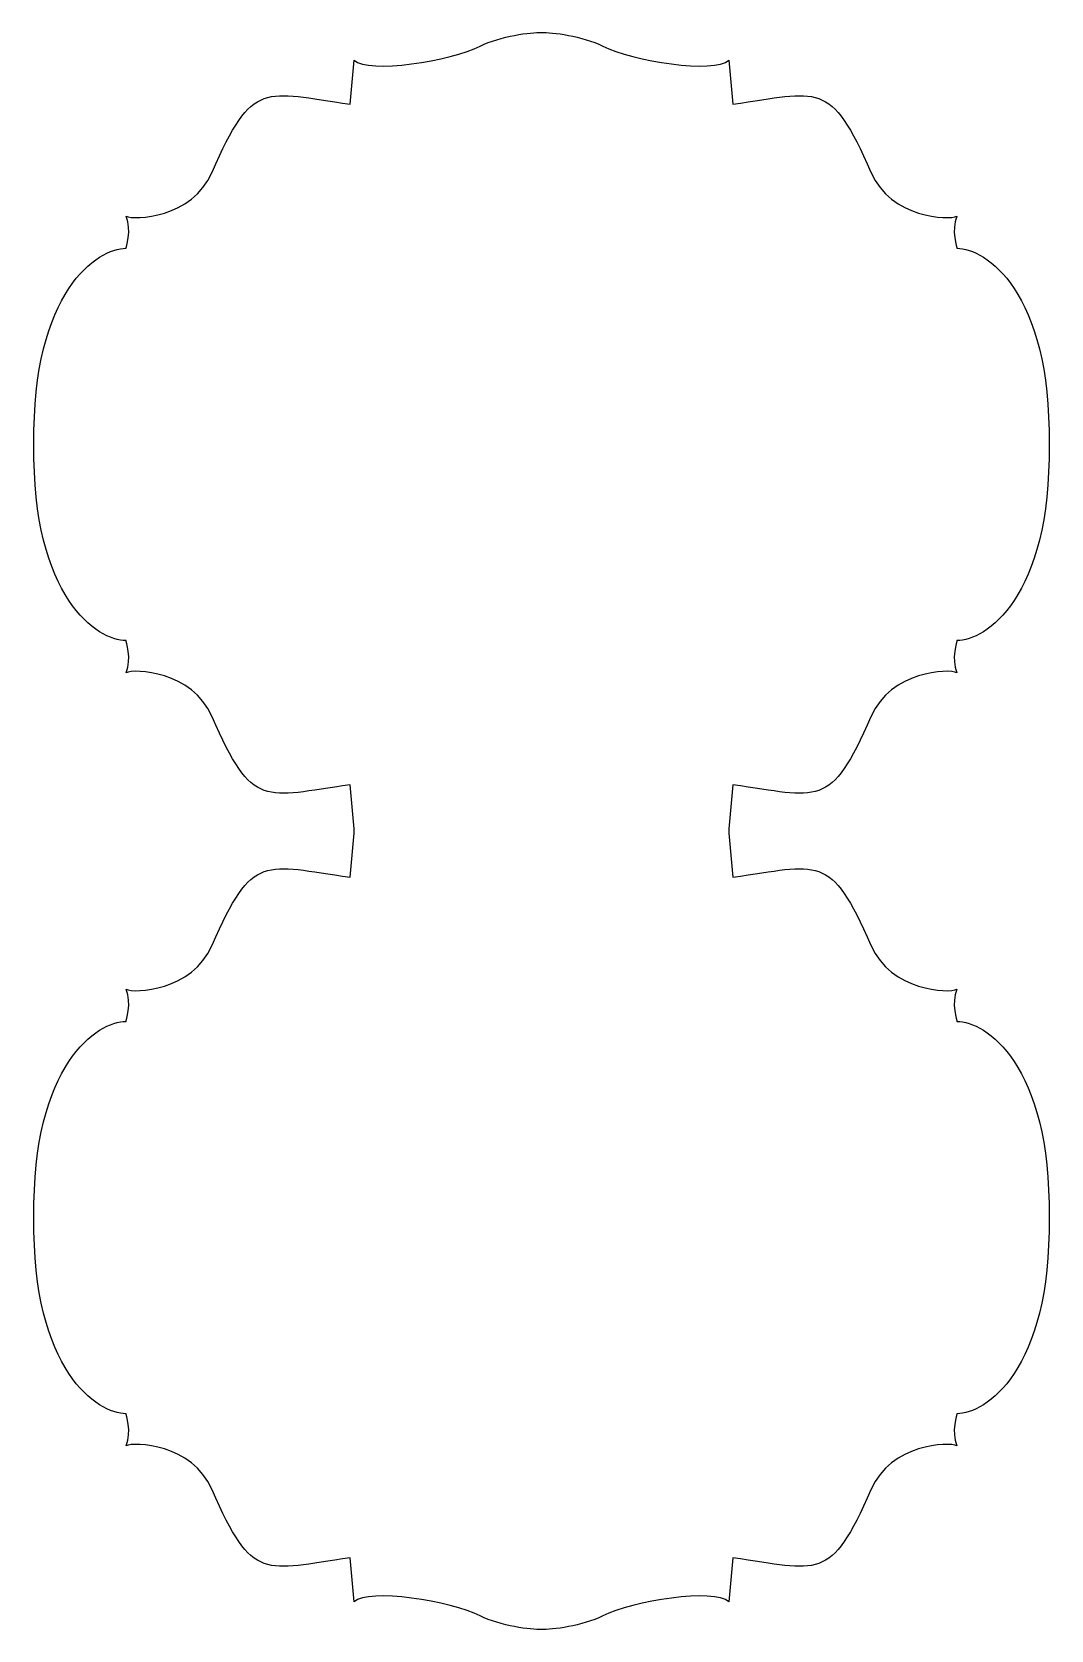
# Model space of a CAD drawing. Header units: centimetres. Extents: x -7.3 to 6.6, y -11.2 to 10.6.
import ezdxf

# ---------------------------------------------------------------- set-up
doc = ezdxf.new("R2010")
doc.units = ezdxf.units.CM
doc.header["$MEASUREMENT"] = 0
doc.layers.add('Camada 1', color=7, linetype='Continuous')

msp = doc.modelspace()

# ---------------------------------------------------------------- linework, layer by layer
at = {"layer": 'Camada 1'}
msp.add_open_spline([(2.2114, -0.26867), (2.2114, -0.26867), (2.26588, 0.33024), (2.26588, 0.33024), (2.26588, 0.33024), (3.4365, 0.16689), (3.59081, -0.01713), (4.14432, 1.25588), (4.14432, 1.25588), (4.41655, 1.88202), (5.20607, 1.90924), (5.31494, 1.85479), (5.31494, 1.85479), (5.23324, 2.04534), (5.31494, 2.29037), (5.31494, 2.29037), (5.31494, 2.29037), (5.6961, 2.29037), (6.59444, 2.86211), (6.56727, 4.95832), (6.56727, 4.95832), (6.59444, 7.05456), (5.6961, 7.6263), (5.31494, 7.6263), (5.31494, 7.6263), (5.31494, 7.6263), (5.23324, 7.8713), (5.31494, 8.06186), (5.31494, 8.06186), (5.20606, 8.00744), (4.41655, 8.03463), (4.14432, 8.6608), (4.14432, 8.6608), (3.59081, 9.93382), (3.43651, 9.74975), (2.26588, 9.58642), (2.26588, 9.58642), (2.26588, 9.58642), (2.2114, 10.18536), (2.2114, 10.18536), (2.2114, 10.18536), (2.02082, 9.99481), (0.89565, 10.17623), (0.49632, 10.37591), (0.49632, 10.37591), (0.22409, 10.51206), (-0.19718, 10.56871), (-0.33572, 10.56006), (-0.33572, 10.56006), (-0.47426, 10.56871), (-0.89555, 10.51206), (-1.16778, 10.37591), (-1.16778, 10.37591), (-1.56714, 10.17623), (-2.69228, 9.9948), (-2.88286, 10.18536), (-2.88286, 10.18536), (-2.88286, 10.18536), (-2.93734, 9.58642), (-2.93734, 9.58642), (-2.93734, 9.58642), (-4.10796, 9.74975), (-4.26229, 9.93382), (-4.8158, 8.6608), (-4.8158, 8.6608), (-5.08803, 8.03464), (-5.87752, 8.00746), (-5.98642, 8.06186), (-5.98642, 8.06186), (-5.90474, 7.87131), (-5.98642, 7.6263), (-5.98642, 7.6263), (-5.98642, 7.6263), (-6.36755, 7.6263), (-7.26592, 7.05456), (-7.23872, 4.95832), (-7.23872, 4.95832), (-7.26592, 2.86208), (-6.36755, 2.29037), (-5.98642, 2.29037), (-5.98642, 2.29037), (-5.98642, 2.29037), (-5.90474, 2.04534), (-5.98642, 1.85479), (-5.98642, 1.85479), (-5.87752, 1.90924), (-5.08803, 1.88202), (-4.8158, 1.25588), (-4.8158, 1.25588), (-4.26232, -0.01714), (-4.10799, 0.16688), (-2.93734, 0.33024), (-2.93734, 0.33024), (-2.93734, 0.33024), (-2.88286, -0.26867), (-2.88286, -0.26867), (-2.88286, -0.26867), (-2.88286, -0.26867), (-2.88286, -0.3281), (-2.88286, -0.3281), (-2.88286, -0.3281), (-2.88286, -0.3281), (-2.93734, -0.92701), (-2.93734, -0.92701), (-2.93734, -0.92701), (-4.10796, -0.76366), (-4.26229, -0.57964), (-4.8158, -1.85265), (-4.8158, -1.85265), (-5.08803, -2.47876), (-5.87752, -2.50599), (-5.98642, -2.45156), (-5.98642, -2.45156), (-5.90474, -2.64211), (-5.98642, -2.88714), (-5.98642, -2.88714), (-5.98642, -2.88714), (-6.36755, -2.88714), (-7.26592, -3.45885), (-7.23872, -5.55512), (-7.23872, -5.55512), (-7.26592, -7.65133), (-6.36755, -8.22307), (-5.98642, -8.22307), (-5.98642, -8.22307), (-5.98642, -8.22307), (-5.90474, -8.46807), (-5.98642, -8.65865), (-5.98642, -8.65865), (-5.87752, -8.60423), (-5.08803, -8.63142), (-4.8158, -9.25759), (-4.8158, -9.25759), (-4.26232, -10.53058), (-4.10799, -10.34651), (-2.93734, -10.18321), (-2.93734, -10.18321), (-2.93734, -10.18321), (-2.88286, -10.78215), (-2.88286, -10.78215), (-2.88286, -10.78215), (-2.69228, -10.59157), (-1.56714, -10.773), (-1.16778, -10.97268), (-1.16778, -10.97268), (-0.89552, -11.10883), (-0.47425, -11.16548), (-0.33572, -11.15686), (-0.33572, -11.15686), (-0.19718, -11.16549), (0.22409, -11.10886), (0.49632, -10.97268), (0.49632, -10.97268), (0.89568, -10.773), (2.02082, -10.59157), (2.2114, -10.78215), (2.2114, -10.78215), (2.2114, -10.78215), (2.26588, -10.18321), (2.26588, -10.18321), (2.26588, -10.18321), (3.4365, -10.34651), (3.59081, -10.53058), (4.14432, -9.25759), (4.14432, -9.25759), (4.41655, -8.63143), (5.20607, -8.60425), (5.31494, -8.65865), (5.31494, -8.65865), (5.23324, -8.46807), (5.31494, -8.22307), (5.31494, -8.22307), (5.31494, -8.22307), (5.6961, -8.22307), (6.59444, -7.65133), (6.56727, -5.55512), (6.56727, -5.55512), (6.59444, -3.45885), (5.6961, -2.88714), (5.31494, -2.88714), (5.31494, -2.88714), (5.31494, -2.88714), (5.23324, -2.64211), (5.31494, -2.45156), (5.31494, -2.45156), (5.20606, -2.50601), (4.41655, -2.47876), (4.14432, -1.85265), (4.14432, -1.85265), (3.59081, -0.57963), (3.43651, -0.76365), (2.26588, -0.92701), (2.26588, -0.92701), (2.26588, -0.92701), (2.2114, -0.3281), (2.2114, -0.3281), (2.2114, -0.3281), (2.2114, -0.3281), (2.2114, -0.26867), (2.2114, -0.26867)], degree=3, knots=[0, 0, 0, 0, 0.01960784, 0.01960784, 0.01960784, 0.01960784, 0.03921569, 0.03921569, 0.03921569, 0.03921569, 0.05882353, 0.05882353, 0.05882353, 0.05882353, 0.07843137, 0.07843137, 0.07843137, 0.07843137, 0.09803922, 0.09803922, 0.09803922, 0.09803922, 0.11764706, 0.11764706, 0.11764706, 0.11764706, 0.1372549, 0.1372549, 0.1372549, 0.1372549, 0.15686275, 0.15686275, 0.15686275, 0.15686275, 0.17647059, 0.17647059, 0.17647059, 0.17647059, 0.19607843, 0.19607843, 0.19607843, 0.19607843, 0.21568627, 0.21568627, 0.21568627, 0.21568627, 0.23529412, 0.23529412, 0.23529412, 0.23529412, 0.25490196, 0.25490196, 0.25490196, 0.25490196, 0.2745098, 0.2745098, 0.2745098, 0.2745098, 0.29411765, 0.29411765, 0.29411765, 0.29411765, 0.31372549, 0.31372549, 0.31372549, 0.31372549, 0.33333333, 0.33333333, 0.33333333, 0.33333333, 0.35294118, 0.35294118, 0.35294118, 0.35294118, 0.37254902, 0.37254902, 0.37254902, 0.37254902, 0.39215686, 0.39215686, 0.39215686, 0.39215686, 0.41176471, 0.41176471, 0.41176471, 0.41176471, 0.43137255, 0.43137255, 0.43137255, 0.43137255, 0.45098039, 0.45098039, 0.45098039, 0.45098039, 0.47058824, 0.47058824, 0.47058824, 0.47058824, 0.49019608, 0.49019608, 0.49019608, 0.49019608, 0.50980392, 0.50980392, 0.50980392, 0.50980392, 0.52941176, 0.52941176, 0.52941176, 0.52941176, 0.54901961, 0.54901961, 0.54901961, 0.54901961, 0.56862745, 0.56862745, 0.56862745, 0.56862745, 0.58823529, 0.58823529, 0.58823529, 0.58823529, 0.60784314, 0.60784314, 0.60784314, 0.60784314, 0.62745098, 0.62745098, 0.62745098, 0.62745098, 0.64705882, 0.64705882, 0.64705882, 0.64705882, 0.66666667, 0.66666667, 0.66666667, 0.66666667, 0.68627451, 0.68627451, 0.68627451, 0.68627451, 0.70588235, 0.70588235, 0.70588235, 0.70588235, 0.7254902, 0.7254902, 0.7254902, 0.7254902, 0.74509804, 0.74509804, 0.74509804, 0.74509804, 0.76470588, 0.76470588, 0.76470588, 0.76470588, 0.78431373, 0.78431373, 0.78431373, 0.78431373, 0.80392157, 0.80392157, 0.80392157, 0.80392157, 0.82352941, 0.82352941, 0.82352941, 0.82352941, 0.84313725, 0.84313725, 0.84313725, 0.84313725, 0.8627451, 0.8627451, 0.8627451, 0.8627451, 0.88235294, 0.88235294, 0.88235294, 0.88235294, 0.90196078, 0.90196078, 0.90196078, 0.90196078, 0.92156863, 0.92156863, 0.92156863, 0.92156863, 0.94117647, 0.94117647, 0.94117647, 0.94117647, 0.96078431, 0.96078431, 0.96078431, 0.96078431, 1, 1, 1, 1], dxfattribs=at)

doc.saveas('drawing.dxf')
